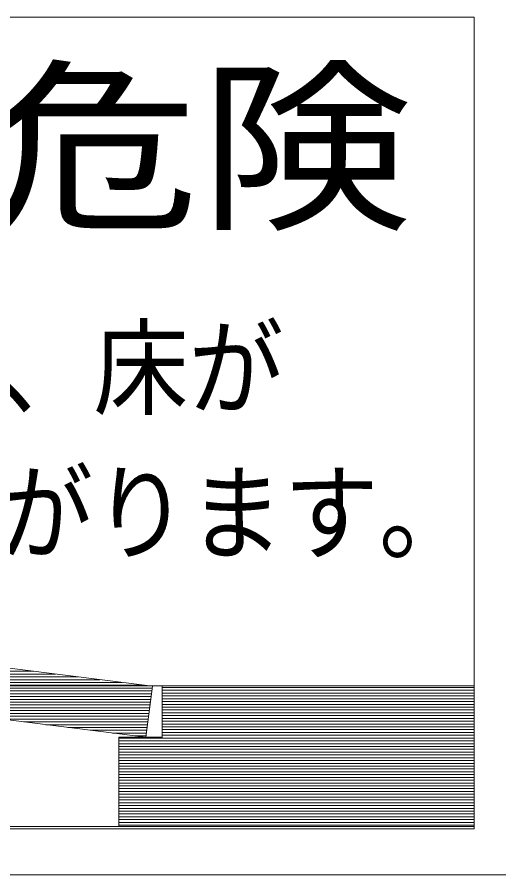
# Model space of a CAD drawing. Units: millimetres on the paper, enlarged 30 times. Extents: x -6208 to 7808, y -5850 to 5884.
# Drawn here: x 3466 to 4013, y -4910 to -3937 of the extents above; entities that cross this region are included whole.
import ezdxf
from ezdxf.enums import TextEntityAlignment as Align

# ---------------------------------------------------------------- set-up
doc = ezdxf.new("R2010")
doc.units = ezdxf.units.MM
doc.header["$LTSCALE"] = 30
doc.layers.add('E-1', color=7, linetype='Continuous', lineweight=9)
doc.layers.add('E-5', color=2, linetype='Continuous', lineweight=9)
doc.styles.add('ＭＳ ゴシック', font='')
doc.styles.get('ＭＳ ゴシック').set_extended_font_data('MS Gothic')

msp = doc.modelspace()

# ---------------------------------------------------------------- linework, layer by layer
at = {"layer": 'E-1', "color": 134, "lineweight": 5}
for p, q in [((3018.95, -4678.97), (3484.44, -4678.97)), ((3044.19, -4682.16), (3509.69, -4682.16)), ((3069.44, -4685.35), (3534.94, -4685.35)), ((3094.69, -4688.54), (3560.19, -4688.54)), ((3119.94, -4691.73), (3585.44, -4691.73)), ((3145.19, -4694.91), (3610.69, -4694.91)), ((3170.44, -4698.1), (3619.36, -4698.1)), ((3630.88, -4697.38), (3984.53, -4697.38)), ((3630.88, -4700.57), (3984.53, -4700.57)), ((3195.69, -4701.29), (3618.95, -4701.29)), ((3220.94, -4704.48), (3618.55, -4704.48)), ((3246.19, -4707.67), (3618.15, -4707.67)), ((3630.88, -4703.76), (3984.53, -4703.76)), ((3630.88, -4706.95), (3984.53, -4706.95)), ((3630.88, -4710.14), (3984.53, -4710.14)), ((3271.44, -4710.86), (3617.74, -4710.86)), ((3296.69, -4714.05), (3617.34, -4714.05)), ((3321.94, -4717.23), (3616.94, -4717.23)), ((3630.88, -4713.32), (3984.53, -4713.32)), ((3630.88, -4716.51), (3984.53, -4716.51)), ((3630.88, -4719.7), (3984.53, -4719.7)), ((3347.19, -4720.42), (3616.54, -4720.42)), ((3372.44, -4723.61), (3616.13, -4723.61)), ((3397.69, -4726.8), (3615.73, -4726.8)), ((3630.88, -4722.89), (3984.53, -4722.89)), ((3630.88, -4726.08), (3984.53, -4726.08)), ((3630.88, -4729.27), (3984.53, -4729.27)), ((3422.94, -4729.99), (3615.33, -4729.99)), ((3448.19, -4733.18), (3614.93, -4733.18)), ((3473.44, -4736.37), (3614.52, -4736.37)), ((3630.88, -4732.46), (3984.53, -4732.46)), ((3630.88, -4735.65), (3984.53, -4735.65)), ((3630.88, -4738.83), (3984.53, -4738.83)), ((3498.69, -4739.56), (3614.12, -4739.56)), ((3523.94, -4742.74), (3613.72, -4742.74)), ((3549.18, -4745.93), (3613.32, -4745.93)), ((3574.43, -4749.12), (3612.91, -4749.12)), ((3630.88, -4742.02), (3984.53, -4742.02)), ((3630.88, -4745.21), (3984.53, -4745.21)), ((3630.88, -4748.4), (3984.53, -4748.4)), ((3581.51, -4754.78), (3984.53, -4754.78)), ((3581.51, -4757.97), (3984.53, -4757.97)), ((3599.68, -4752.31), (3612.51, -4752.31)), ((3630.88, -4751.59), (3984.53, -4751.59)), ((3581.51, -4761.15), (3984.53, -4761.15)), ((3581.51, -4764.34), (3984.53, -4764.34)), ((3581.51, -4767.53), (3984.53, -4767.53)), ((3581.51, -4770.72), (3984.53, -4770.72)), ((3581.51, -4773.91), (3984.53, -4773.91)), ((3581.51, -4777.1), (3984.53, -4777.1)), ((3581.51, -4780.29), (3984.53, -4780.29)), ((3581.51, -4783.48), (3984.53, -4783.48)), ((3581.51, -4786.66), (3984.53, -4786.66)), ((3581.51, -4789.85), (3984.53, -4789.85)), ((3581.51, -4793.04), (3984.53, -4793.04)), ((3581.51, -4796.23), (3984.53, -4796.23)), ((3581.51, -4799.42), (3984.53, -4799.42)), ((3581.51, -4802.61), (3984.53, -4802.61)), ((3581.51, -4805.8), (3984.53, -4805.8)), ((3581.51, -4808.98), (3984.53, -4808.98)), ((3581.51, -4812.17), (3984.53, -4812.17)), ((3581.51, -4815.36), (3984.53, -4815.36)), ((3581.51, -4818.55), (3984.53, -4818.55)), ((3581.51, -4821.74), (3984.53, -4821.74)), ((3581.51, -4824.93), (3984.53, -4824.93)), ((3581.51, -4828.12), (3984.53, -4828.12)), ((3581.51, -4831.3), (3984.53, -4831.3)), ((3581.51, -4834.49), (3984.53, -4834.49)), ((3581.51, -4837.68), (3984.53, -4837.68)), ((3581.51, -4840.87), (3984.53, -4840.87)), ((3581.51, -4844.06), (3984.53, -4844.06)), ((3581.51, -4847.25), (3984.53, -4847.25)), ((3581.51, -4850.44), (3984.53, -4850.44)), ((3581.51, -4853.63), (3984.53, -4853.63))]:
    msp.add_line(p, q, dxfattribs=at)
at = {"layer": 'E-1'}
for points in [[(2637.16, -4855.22), (3984.53, -4855.22), (3984.53, -3936.75), (2637.16, -3936.75)], [(2637.16, -4857.71), (3984.53, -4857.71), (3984.53, -3936.75), (2637.16, -3936.75)], [(3581.51, -4855.22), (3581.51, -4753.9), (3630.88, -4753.9), (3630.88, -4695.58)], [(3630.88, -4695.58), (3984.53, -4695.58), (3984.53, -4855.22), (3581.51, -4855.22)]]:
    msp.add_lwpolyline(points, dxfattribs=at)
at = {"layer": 'E-1', "color": 2}
msp.add_lwpolyline([(2637.16, -4855.22), (3984.53, -4855.22), (3984.53, -3936.75), (2637.16, -3936.75)], dxfattribs=at)
at = {"layer": 'E-1'}
for points in [[(2948.7, -4670.1), (3612.31, -4753.9), (3619.62, -4696.04), (2956, -4612.24)], [(3188.09, -4753.9), (3450.3, -4753.9), (3450.3, -4855.22), (3581.51, -4855.22), (3581.51, -4753.9), (3630.87, -4754.5), (3630.89, -4695.6), (3115.54, -4695.58)]]:
    msp.add_lwpolyline(points, close=True, dxfattribs=at)
at = {"layer": 'E-1', "color": 134, "lineweight": 5}
msp.add_lwpolyline([(2948.7, -4670.1), (3612.31, -4753.9), (3619.62, -4696.04), (2956, -4612.24)], close=True, dxfattribs=at)
for points in [[(3581.51, -4855.22), (3581.51, -4753.9), (3630.88, -4753.9), (3630.88, -4695.58)], [(3630.88, -4695.58), (3984.53, -4695.58), (3984.53, -4855.22), (3581.51, -4855.22)]]:
    msp.add_lwpolyline(points, dxfattribs=at)
at = {"layer": 'E-5', "color": 7}
msp.add_line((2579.89, -4909.96), (7808.07, -4909.96), dxfattribs=at)

# ---------------------------------------------------------------- texts
at = {"layer": 'E-1', "color": 3, "style": 'ＭＳ ゴシック', "width": 1.15}
msp.add_text('危険', height=154, dxfattribs=at).set_placement((3431.3, -4207.62), align=Align.BOTTOM_LEFT)
at = {"layer": 'E-1', "style": 'ＭＳ ゴシック', "width": 0.9}
for s, p in [('地震時、床が', (3120.51, -4405.15)), ('せり上がります。', (3120.51, -4569.44))]:
    msp.add_text(s, height=87.98, dxfattribs=at).set_placement(p, align=Align.BOTTOM_LEFT)

doc.saveas('drawing.dxf')
